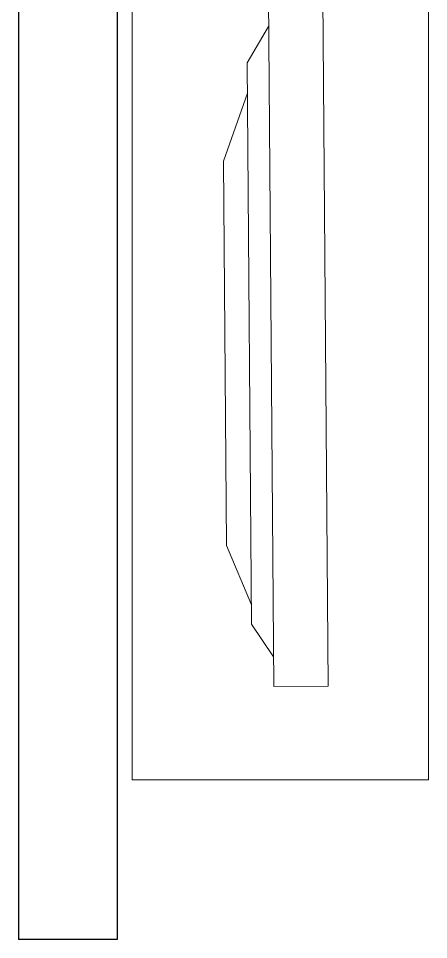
# Model space of a CAD drawing. Header units: millimetres. Extents: x 17881 to 17967.7, y 16873.1 to 16901.1.
# Drawn here: x 17963.469 to 17963.884, y 16879.669 to 16880.601 of the extents above; entities that cross this region are included whole.
import ezdxf

# ---------------------------------------------------------------- set-up
doc = ezdxf.new("R2010")
doc.units = ezdxf.units.MM
doc.layers.add('A-FURN', color=9, linetype='Continuous', lineweight=18)
doc.layers.add('A-WALL-FULL-INTR', color=7, linetype='Continuous', lineweight=25)

msp = doc.modelspace()

# ---------------------------------------------------------------- linework, layer by layer
at = {"layer": 'A-FURN'}
for points in [[(17963.88357, 16880.73045), (17963.88357, 16879.83045), (17963.58357, 16879.83045), (17963.58357, 16880.73045)], [(17963.72684, 16879.92482), (17963.72144, 16880.62249), (17963.77642, 16880.62291), (17963.78182, 16879.92525)]]:
    msp.add_lwpolyline(points, close=True, dxfattribs=at)
for points in [[(17963.72661, 16879.95481), (17963.7045, 16879.98804), (17963.70011, 16880.55569), (17963.72168, 16880.5925)], [(17963.70034, 16880.52497), (17963.67623, 16880.45615), (17963.67924, 16880.06734), (17963.70435, 16880.00738)]]:
    msp.add_lwpolyline(points, dxfattribs=at)
at = {"layer": 'A-WALL-FULL-INTR'}
for p, q in [((17963.46857, 16881.25706), (17963.46857, 16879.66887)), ((17963.56857, 16881.25706), (17963.56857, 16879.66887)), ((17963.56857, 16879.66887), (17963.46857, 16879.66887))]:
    msp.add_line(p, q, dxfattribs=at)

doc.saveas('drawing.dxf')
